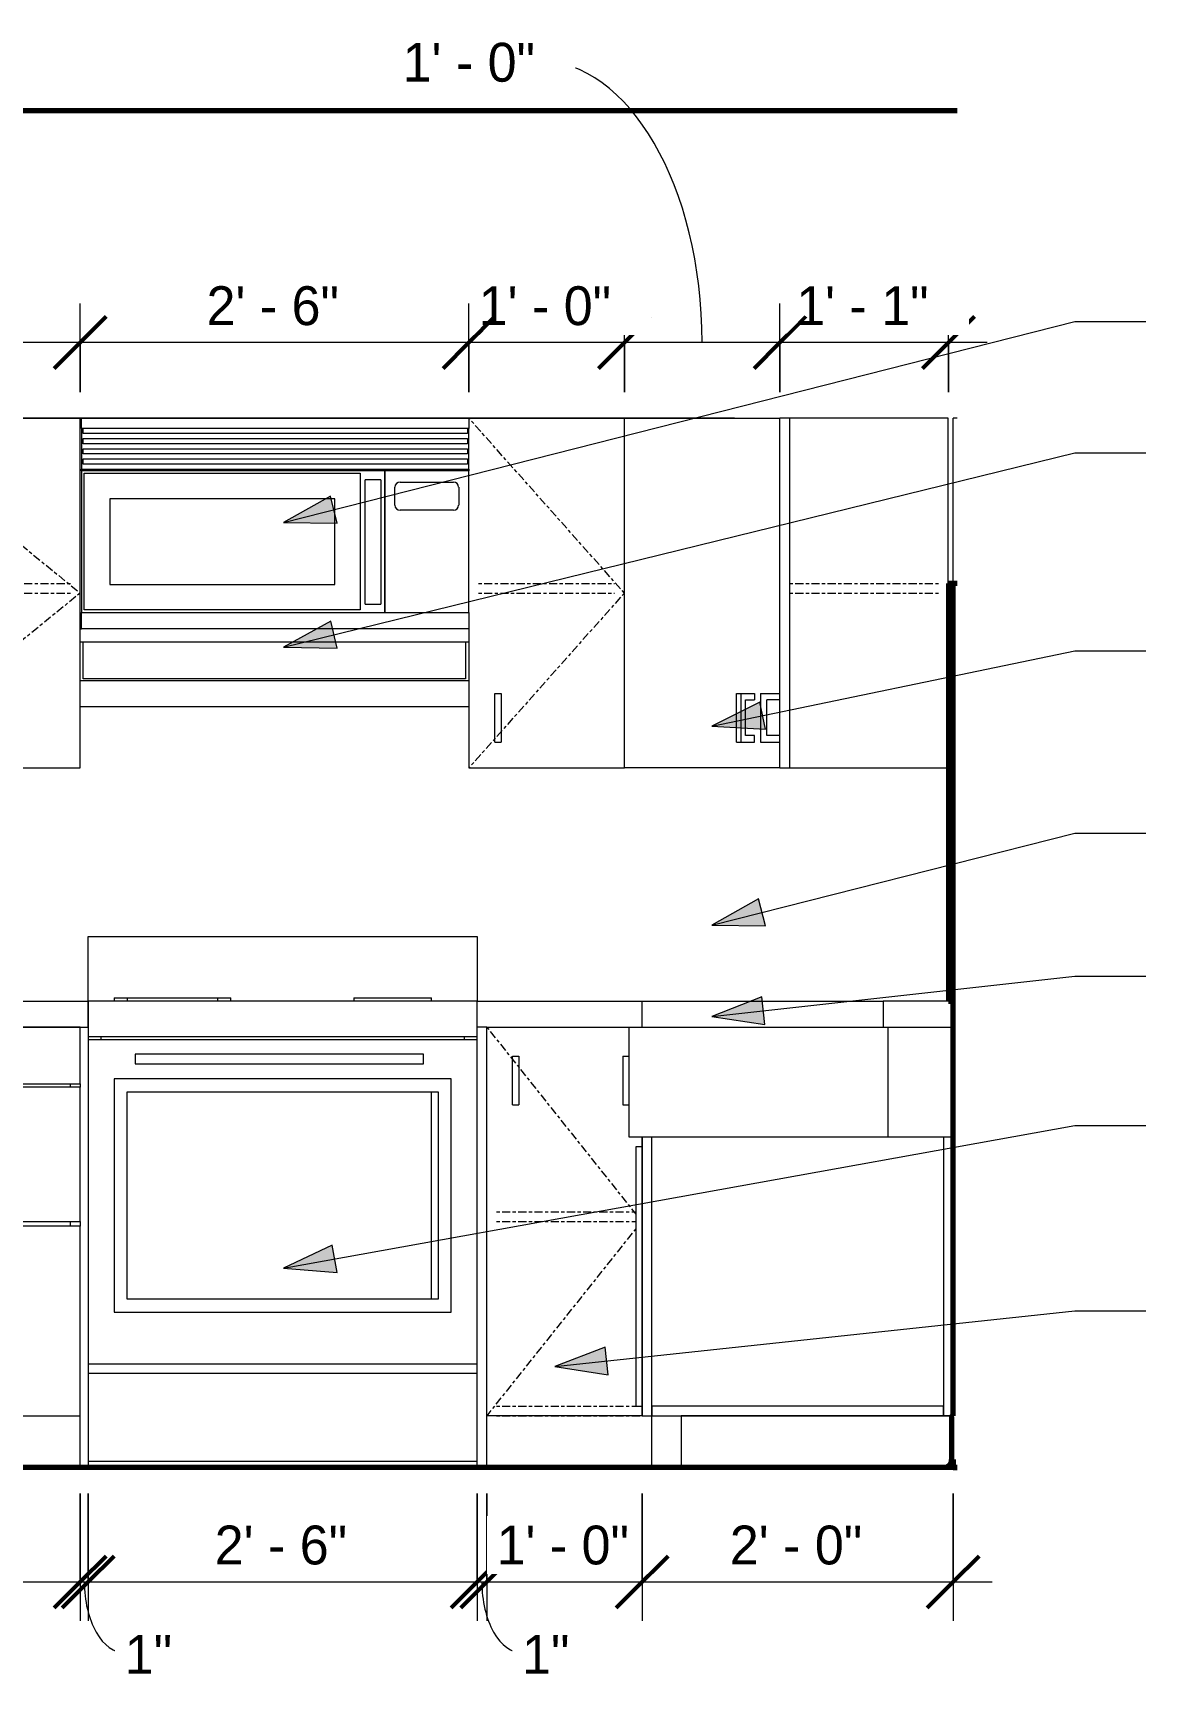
# Model space of a CAD drawing. Header units: inches. Extents: x -2718 to -922, y 119 to 10852.
# Drawn here: x -1324.7 to -1238.9, y 119.1 to 246.7 of the extents above; entities that cross this region are included whole.
import ezdxf

# ---------------------------------------------------------------- set-up
doc = ezdxf.new("R2010")
doc.units = ezdxf.units.IN
doc.header["$MEASUREMENT"] = 0
doc.linetypes.add('Center', pattern=[1.25, 0.25, -0.1875, 0.625, -0.1875])
for name, color, linetype, lineweight in [('0-4', 130, 'Continuous', 5), ('A-ANNO-DIMS', 211, 'Continuous', 9), ('A-ANNO-DIMS-32', 211, 'Continuous', 9), ('A-FLOR-2', 10, 'Continuous', 70), ('A-WALL', 113, 'Continuous', 18), ('A-WALL-3', 113, 'Continuous', 70), ('A-WALL-4', 113, 'Continuous', 9), ('G-ANNO-TEXT', 231, 'Continuous', 9), ('P-SANR-FIXT', 6, 'Continuous', 9), ('Q-CASE', 31, 'Continuous', 9), ('Q-CASE-2', 31, 'Center', 9), ('Q-SPCQ', 91, 'Continuous', 9)]:
    doc.layers.add(name, color=color, linetype=linetype, lineweight=lineweight)
doc.styles.add('Century Gothic', font='ufonts.com_century-gothic.ttf', dxfattribs={"height": 3})
doc.dimstyles.new('OD_1__HACK_2', dxfattribs={"dimscale": 12, "dimtxt": 3.132505, "dimasz": 0.333333, "dimexe": 0.25, "dimexo": 0.166667, "dimgap": 0.041667, "dimtad": 1, "dimdec": 0, "dimzin": 3, "dimdsep": 46, "dimlunit": 4, "dimtxsty": 'Century Gothic', "dimblk1": 'OBLIQUE', "dimblk2": 'OBLIQUE', "dimsah": 1, "dimcen": 0.09, "dimdle": 0.25, "dimazin": 0, "dimtfac": 1, "dimtdec": 4, "dimtix": 1, "dimtmove": 0, "dimatfit": 3, "dimfxl": 1, "dimtvp": 1, "dimtfill": 1, "dimfrac": 2, "dimtolj": 1, "dimtzin": 0, "dimarcsym": 2})
doc.dimstyles.new('OD_1__HACK_2_1', dxfattribs={"dimscale": 12, "dimtxt": 3.132505, "dimasz": 0.333333, "dimexe": 0.25, "dimexo": 0.166667, "dimgap": 0.041667, "dimtad": 1, "dimdec": 0, "dimzin": 3, "dimdsep": 46, "dimlunit": 4, "dimtxsty": 'Century Gothic', "dimblk1": 'OBLIQUE', "dimblk2": 'OBLIQUE', "dimsah": 1, "dimcen": 0.09, "dimdle": 0.25, "dimazin": 0, "dimtfac": 1, "dimtdec": 4, "dimtix": 1, "dimtmove": 1, "dimatfit": 3, "dimfxl": 1, "dimtvp": 1, "dimtfill": 1, "dimfrac": 2, "dimtolj": 1, "dimtzin": 0, "dimarcsym": 2})

# ---------------------------------------------------------------- blocks, each defined once
blk = doc.blocks.new('CTR - 1st Phase - Shell_rvt-5-2ND _ 3RD FLOOR - STUDIO B - ADA TYPE B - KITCHEN BACK WALL')
at = {"layer": 'A-FLOR-2'}
for p, q in [((-3851.85, 240.75), (-3681.18, 240.75)), ((-3681.18, 136), (-3851.85, 136))]:
    blk.add_line(p, q, dxfattribs=at)
blk = doc.blocks.new('Basic Wall _ INT - W4BØF - _5_8 GYP - 2X4 WOOD_BATT_ - 5_8 GYP_ - ___-2693809-2ND _ 3RD FLOOR - STUDIO B - ADA TYPE B - KITCHEN BACK WALL')
at = {"layer": 'A-WALL'}
blk.add_line((-3681.49, 136.61), (-3681.49, 140), dxfattribs=at)
at = {"layer": 'A-WALL-3'}
for p, q in [((-3681.62, 139.92), (-3681.62, 136.61)), ((-3681.49, 140), (-3681.53, 140)), ((-3681.9, 136.11), (-3681.84, 136))]:
    blk.add_line(p, q, dxfattribs=at)
for centre, radius, start, end in [((-3681.53, 139.92), 0.0822, 90, 180), ((-3682.19, 136.61), 0.577, 300, 360), ((-3682.19, 136.61), 0.702, 300, 360)]:
    blk.add_arc(centre, radius, start, end, dxfattribs=at)
blk = doc.blocks.new('Base Cabinet Corner 197 - Base Cabinet Corner 197-2565125-2ND _ 3RD FLOOR - STUDIO B - ADA TYPE B - KITCHEN BACK WALL')
at = {"layer": 'Q-CASE'}
for p, q in [((-3717.49, 170), (-3706.49, 170)), ((-3717.49, 140), (-3717.49, 170)), ((-3715.49, 167.75), (-3715, 167.75)), ((-3715.49, 164), (-3715.49, 167.75)), ((-3715, 167.75), (-3715, 164)), ((-3706.99, 167.75), (-3706.49, 167.75)), ((-3706.99, 167.75), (-3706.99, 164)), ((-3706.49, 164.5), (-3706.49, 167.25)), ((-3715.49, 164), (-3715, 164)), ((-3706.99, 164), (-3706.49, 164)), ((-3705.51, 161.5), (-3705.51, 160.75)), ((-3705.51, 140.75), (-3705.51, 140)), ((-3717.49, 136), (-3717.49, 140)), ((-3717.49, 136), (-3717.49, 140)), ((-3705.51, 140), (-3717.49, 140)), ((-3705.49, 140), (-3705.51, 140)), ((-3704.77, 140), (-3704.77, 136))]:
    blk.add_line(p, q, dxfattribs=at)
at = {"layer": 'Q-CASE-2'}
for p, q in [((-3717.49, 170), (-3705.99, 155.57)), ((-3716.74, 155.75), (-3705.99, 155.75)), ((-3705.99, 154.43), (-3717.49, 140)), ((-3716.74, 155), (-3705.99, 155)), ((-3716.74, 140.75), (-3705.99, 140.75)), ((-3716.74, 140), (-3705.54, 140))]:
    blk.add_line(p, q, dxfattribs=at)
blk = doc.blocks.new('Vanity Cabinet-Double Door - 33_-2164608-2ND _ 3RD FLOOR - STUDIO B - ADA TYPE B - KITCHEN BACK WALL')
at = {"layer": 'Q-CASE'}
for p, q in [((-3705.49, 161.5), (-3705.49, 140)), ((-3704.74, 140), (-3704.74, 161.5)), ((-3682.24, 161.5), (-3686.53, 161.5)), ((-3682.24, 161.5), (-3682.24, 140)), ((-3681.49, 161.5), (-3682.24, 161.5)), ((-3681.49, 140), (-3681.49, 161.5)), ((-3705.99, 160.75), (-3705.99, 140.75)), ((-3705.49, 160.75), (-3705.99, 160.75)), ((-3705.49, 140.75), (-3705.49, 160.75)), ((-3705.99, 140.75), (-3705.49, 140.75)), ((-3682.24, 140.75), (-3704.74, 140.75)), ((-3704.74, 140.75), (-3704.74, 140)), ((-3682.24, 140), (-3682.24, 140.75)), ((-3705.49, 140), (-3704.74, 140)), ((-3704.74, 140), (-3682.24, 140)), ((-3681.49, 140), (-3702.49, 140)), ((-3702.49, 140), (-3702.49, 136)), ((-3682.24, 140), (-3681.49, 140)), ((-3681.49, 136), (-3681.49, 140)), ((-3702.49, 136), (-3681.49, 136))]:
    blk.add_line(p, q, dxfattribs=at)
blk = doc.blocks.new('Base Cabinet 3 Drawer 230 - Base Cabinet 3 Drawer 230 21_-2578998-2ND _ 3RD FLOOR - STUDIO B - ADA TYPE B - KITCHEN BACK WALL')
at = {"layer": 'Q-CASE'}
for p, q in [((-3769.87, 170), (-3769.87, 165.62)), ((-3748.87, 170), (-3769.87, 170)), ((-3748.87, 165.62), (-3748.87, 170)), ((-3761.24, 168), (-3757.49, 168)), ((-3761.24, 168), (-3761.24, 167.5)), ((-3757.49, 167.5), (-3761.24, 167.5)), ((-3757.49, 168), (-3757.49, 167.5)), ((-3769.87, 165.62), (-3748.87, 165.62)), ((-3769.87, 165.37), (-3769.87, 165.62)), ((-3769.87, 165.37), (-3769.87, 155)), ((-3748.87, 165.37), (-3769.87, 165.37)), ((-3769.12, 165.62), (-3769.12, 165.37)), ((-3749.62, 165.37), (-3749.62, 165.62)), ((-3748.87, 165.62), (-3748.87, 165.37)), ((-3748.87, 155), (-3748.87, 165.37)), ((-3761.24, 160.5), (-3757.49, 160.5)), ((-3761.24, 160.5), (-3761.24, 160)), ((-3757.49, 160), (-3761.24, 160)), ((-3757.49, 160.5), (-3757.49, 160)), ((-3769.87, 155), (-3748.87, 155)), ((-3769.87, 154.62), (-3769.87, 155)), ((-3769.87, 154.62), (-3769.87, 140)), ((-3748.87, 154.62), (-3769.87, 154.62)), ((-3769.12, 155), (-3769.12, 154.62)), ((-3749.62, 154.62), (-3749.62, 155)), ((-3748.87, 155), (-3748.87, 154.62)), ((-3748.87, 140), (-3748.87, 154.62)), ((-3761.24, 147.75), (-3757.49, 147.75)), ((-3761.24, 147.75), (-3761.24, 147.25)), ((-3757.49, 147.25), (-3761.24, 147.25)), ((-3757.49, 147.75), (-3757.49, 147.25)), ((-3769.87, 140), (-3748.87, 140)), ((-3769.87, 140), (-3769.87, 136)), ((-3748.87, 136), (-3748.87, 140))]:
    blk.add_line(p, q, dxfattribs=at)
blk = doc.blocks.new('30quot_MicrowaveVent_11166 - 70cm miele oven-2322118-2ND _ 3RD FLOOR - STUDIO B - ADA TYPE B - KITCHEN BACK WALL')
at = {"layer": 'Q-CASE'}
for p, q in [((-3748.75, 216.21), (-3748.75, 217)), ((-3748.75, 217), (-3718.87, 217)), ((-3718.87, 217), (-3718.87, 216.21)), ((-3748.63, 216.21), (-3748.75, 216.21)), ((-3748.75, 216.21), (-3748.75, 213.06)), ((-3748.63, 215.82), (-3748.63, 216.21)), ((-3718.98, 216.21), (-3748.63, 216.21)), ((-3718.98, 215.82), (-3748.63, 215.82)), ((-3718.87, 216.21), (-3718.98, 216.21)), ((-3718.98, 216.21), (-3718.98, 215.82)), ((-3718.87, 213.06), (-3718.87, 216.21)), ((-3748.63, 215.03), (-3748.63, 215.43)), ((-3748.63, 215.43), (-3718.98, 215.43)), ((-3718.98, 215.03), (-3748.63, 215.03)), ((-3748.63, 214.24), (-3748.63, 214.64)), ((-3748.63, 214.64), (-3718.98, 214.64)), ((-3718.98, 215.43), (-3718.98, 215.03)), ((-3718.98, 214.64), (-3718.98, 214.24)), ((-3748.75, 213.06), (-3718.87, 213.06)), ((-3748.75, 212.94), (-3748.75, 213.06)), ((-3718.98, 214.24), (-3748.63, 214.24)), ((-3748.63, 213.46), (-3748.63, 213.85)), ((-3748.63, 213.85), (-3718.98, 213.85)), ((-3718.98, 213.46), (-3748.63, 213.46)), ((-3718.98, 213.85), (-3718.98, 213.46)), ((-3718.87, 213.06), (-3718.87, 212.94)), ((-3725.36, 212.94), (-3748.75, 212.94)), ((-3748.75, 212.94), (-3748.75, 202)), ((-3748.55, 202.2), (-3748.55, 212.75)), ((-3748.55, 212.75), (-3727.25, 212.75)), ((-3727.25, 212.75), (-3727.25, 202.2)), ((-3726.86, 202.65), (-3726.86, 212.25)), ((-3725.67, 212.25), (-3726.86, 212.25)), ((-3725.67, 212.25), (-3725.67, 202.65)), ((-3725.36, 202), (-3725.36, 212.94)), ((-3718.87, 212.94), (-3725.36, 212.94)), ((-3725.36, 212.94), (-3725.36, 202)), ((-3724.18, 212.06), (-3720.05, 212.06)), ((-3718.87, 202), (-3718.87, 212.94)), ((-3729.22, 210.78), (-3746.58, 210.78)), ((-3746.58, 210.78), (-3746.58, 204.17)), ((-3729.22, 210.78), (-3746.58, 210.78)), ((-3746.58, 210.78), (-3746.58, 204.17)), ((-3729.22, 204.17), (-3729.22, 210.78)), ((-3729.22, 204.17), (-3729.22, 210.78)), ((-3724.57, 210.29), (-3724.57, 211.67)), ((-3719.65, 211.67), (-3719.65, 210.29)), ((-3720.05, 209.9), (-3724.18, 209.9)), ((-3746.58, 204.17), (-3729.22, 204.17)), ((-3746.58, 204.17), (-3729.22, 204.17)), ((-3748.75, 202), (-3725.36, 202)), ((-3748.75, 200.74), (-3748.75, 202)), ((-3727.25, 202.2), (-3748.55, 202.2)), ((-3726.86, 202.65), (-3725.67, 202.65)), ((-3725.36, 202), (-3718.87, 202)), ((-3718.87, 202), (-3718.87, 200.89)), ((-3718.87, 200.74), (-3748.75, 200.74))]:
    blk.add_line(p, q, dxfattribs=at)
for centre, start, end in [((-3724.18, 211.67), 90, 180), ((-3720.05, 211.67), 0, 90), ((-3724.18, 210.29), 180, 270), ((-3720.05, 210.29), 270, 0)]:
    blk.add_arc(centre, 0.394, start, end, dxfattribs=at)
blk = doc.blocks.new('308 - 308 x 27_-2727440-2ND _ 3RD FLOOR - STUDIO B - ADA TYPE B - KITCHEN BACK WALL')
at = {"layer": 'Q-CASE'}
for p, q in [((-3706.87, 217), (-3694.87, 217)), ((-3698.22, 195.75), (-3697.88, 195.75)), ((-3698.22, 192), (-3698.22, 195.75)), ((-3697.88, 195.75), (-3696.82, 195.75)), ((-3697.88, 195.75), (-3697.88, 192)), ((-3697.53, 195.25), (-3696.82, 195.25)), ((-3697.53, 192.5), (-3697.53, 195.25)), ((-3696.82, 195.75), (-3696.82, 195.25)), ((-3698.22, 192), (-3697.88, 192)), ((-3697.88, 192), (-3696.82, 192)), ((-3696.82, 192.5), (-3697.53, 192.5)), ((-3696.82, 192), (-3696.82, 192.5)), ((-3694.87, 190), (-3706.87, 190))]:
    blk.add_line(p, q, dxfattribs=at)
blk = doc.blocks.new('300 Series Wall Hung Cabinet_301 - 12_ x 27_-2528054-2ND _ 3RD FLOOR - STUDIO B - ADA TYPE B - KITCHEN BACK WALL')
at = {"layer": 'Q-CASE'}
for p, q in [((-3694.87, 190), (-3694.87, 217)), ((-3694.12, 217), (-3694.87, 217)), ((-3694.12, 217), (-3694.12, 190)), ((-3694.12, 217), (-3694.12, 190)), ((-3681.87, 217), (-3694.12, 217)), ((-3681.87, 204.25), (-3681.87, 217)), ((-3696.37, 195.75), (-3694.87, 195.75)), ((-3696.37, 195.75), (-3696.37, 192)), ((-3695.87, 192.5), (-3695.87, 195.25)), ((-3694.87, 195.25), (-3695.87, 195.25)), ((-3696.37, 192), (-3694.87, 192)), ((-3694.87, 192.5), (-3695.87, 192.5)), ((-3694.87, 190), (-3694.12, 190)), ((-3694.12, 190), (-3681.87, 190))]:
    blk.add_line(p, q, dxfattribs=at)
at = {"layer": 'Q-CASE-2'}
for p, q in [((-3694.12, 204.25), (-3682.62, 204.25)), ((-3694.12, 203.5), (-3682.62, 203.5))]:
    blk.add_line(p, q, dxfattribs=at)
blk = doc.blocks.new('300 Series Wall Hung Cabinet_301 - 12_ x 27_-2529027-2ND _ 3RD FLOOR - STUDIO B - ADA TYPE B - KITCHEN BACK WALL')
at = {"layer": 'Q-CASE'}
for p, q in [((-3706.87, 217), (-3718.87, 217)), ((-3706.87, 190), (-3706.87, 217)), ((-3718.87, 200.89), (-3718.87, 199.24)), ((-3716.87, 195.75), (-3716.38, 195.75)), ((-3716.87, 192), (-3716.87, 195.75)), ((-3716.38, 195.75), (-3716.38, 192)), ((-3718.87, 194.74), (-3718.87, 190)), ((-3716.87, 192), (-3716.38, 192)), ((-3718.87, 190), (-3706.87, 190))]:
    blk.add_line(p, q, dxfattribs=at)
at = {"layer": 'Q-CASE-2'}
for p, q in [((-3706.87, 203.5), (-3718.87, 217)), ((-3718.12, 204.25), (-3707.62, 204.25)), ((-3706.87, 203.5), (-3718.87, 190)), ((-3718.12, 203.5), (-3707.62, 203.5))]:
    blk.add_line(p, q, dxfattribs=at)
blk = doc.blocks.new('300 Series Wall Hung Cabinet_302 - 33_ X 27_-2598982-2ND _ 3RD FLOOR - STUDIO B - ADA TYPE B - KITCHEN BACK WALL')
at = {"layer": 'Q-CASE'}
for p, q in [((-3781.87, 217), (-3781.87, 190)), ((-3765.49, 217), (-3781.87, 217)), ((-3765.49, 190), (-3765.49, 217)), ((-3765.49, 217), (-3765.24, 217)), ((-3765.24, 217), (-3765.24, 190)), ((-3748.87, 217), (-3765.24, 217)), ((-3748.87, 199.24), (-3748.87, 217)), ((-3765.24, 216.25), (-3765.49, 216.25)), ((-3767.62, 195.75), (-3767.13, 195.75)), ((-3767.62, 192), (-3767.62, 195.75)), ((-3767.13, 195.75), (-3767.13, 192)), ((-3763.62, 195.75), (-3763.13, 195.75)), ((-3763.62, 192), (-3763.62, 195.75)), ((-3763.13, 195.75), (-3763.13, 192)), ((-3748.87, 190), (-3748.87, 194.74)), ((-3767.62, 192), (-3767.13, 192)), ((-3763.62, 192), (-3763.13, 192)), ((-3765.49, 190.75), (-3765.24, 190.75)), ((-3781.87, 190), (-3765.49, 190)), ((-3765.24, 190), (-3765.49, 190)), ((-3765.24, 190), (-3748.87, 190))]:
    blk.add_line(p, q, dxfattribs=at)
at = {"layer": 'Q-CASE-2'}
for p, q in [((-3781.87, 203.5), (-3765.37, 217)), ((-3765.37, 217), (-3748.87, 203.5)), ((-3781.12, 204.25), (-3749.62, 204.25)), ((-3765.37, 190), (-3781.87, 203.5)), ((-3781.12, 203.5), (-3749.62, 203.5)), ((-3748.87, 203.5), (-3765.37, 190))]:
    blk.add_line(p, q, dxfattribs=at)
blk = doc.blocks.new('Stainless Steel Farmhous Kitchen Sink - Stainless Steel Farmhous Kitchen Sink-2552578-2ND _ 3RD FLOOR - STUDIO B - ADA TYPE B - KITCHEN BACK WALL')
at = {"layer": 'P-SANR-FIXT'}
for p, q in [((-3706.49, 170), (-3686.53, 170)), ((-3706.49, 161.5), (-3706.49, 170)), ((-3686.53, 170), (-3686.53, 161.5)), ((-3686.53, 161.5), (-3706.49, 161.5))]:
    blk.add_line(p, q, dxfattribs=at)
blk = doc.blocks.new('Range_Hood_386 - 30_ Wide-2911040-2ND _ 3RD FLOOR - STUDIO B - ADA TYPE B - KITCHEN BACK WALL')
at = {"layer": 'Q-SPCQ'}
for p, q in [((-3748.87, 200.74), (-3748.75, 200.74)), ((-3748.87, 199.74), (-3748.62, 199.74)), ((-3748.87, 196.74), (-3748.87, 199.24)), ((-3748.62, 199.74), (-3719.12, 199.74)), ((-3748.62, 196.87), (-3748.62, 199.74)), ((-3719.12, 199.74), (-3718.87, 199.74)), ((-3719.12, 199.74), (-3719.12, 196.87)), ((-3718.87, 199.24), (-3718.87, 196.74)), ((-3748.87, 194.74), (-3748.87, 196.74)), ((-3748.87, 196.74), (-3718.87, 196.74)), ((-3719.12, 196.87), (-3748.62, 196.87)), ((-3718.87, 196.74), (-3718.87, 194.74)), ((-3748.87, 194.74), (-3718.87, 194.74))]:
    blk.add_line(p, q, dxfattribs=at)
blk = doc.blocks.new('DIMBLOCK79-2ND _ 3RD FLOOR - STUDIO B - ADA TYPE B - KITCHEN BACK WALL')
at = {"layer": 'A-ANNO-DIMS-32'}
for p, q in [((-1267.09, 219), (-1267.09, 225.84)), ((-1254.09, 219), (-1254.09, 225.84)), ((-1251.09, 222.84), (-1267.09, 222.84)), ((-1267.09, 222.84), (-1267.09, 219)), ((-1254.09, 222.84), (-1254.09, 219))]:
    blk.add_line(p, q, dxfattribs=at)
at = {"layer": 'A-ANNO-DIMS-32', "lineweight": 50}
for p, q in [((-1267.09, 222.84), (-1265.09, 224.84)), ((-1254.09, 222.84), (-1252.09, 224.84)), ((-1267.09, 222.84), (-1269.09, 220.84)), ((-1254.09, 222.84), (-1256.09, 220.84))]:
    blk.add_line(p, q, dxfattribs=at)
at = {"layer": 'A-ANNO-DIMS-32', "color": 0, "insert": (-1265.84, 227.18), "char_height": 3, "width": 12.5897, "attachment_point": 1, "line_spacing_factor": 0.984502, "style": 'Century Gothic', "bg_fill": 3, "box_fill_scale": 1.25, "bg_fill_color": 256, "bg_fill_true_color": 13158600, "bg_fill_transparency": 0}
blk.add_mtext('1\' - 1"', dxfattribs=at)
blk = doc.blocks.new('_Oblique')
at = {"color": 0, "linetype": 'ByBlock', "lineweight": -2}
blk.add_line((-0.5, -0.5), (0.5, 0.5), dxfattribs=at)
blk = doc.blocks.new('DIMBLOCK80-2ND _ 3RD FLOOR - STUDIO B - ADA TYPE B - KITCHEN BACK WALL')
at = {"layer": 'A-ANNO-DIMS-32'}
for p, q in [((-1279.09, 219), (-1279.09, 225.84)), ((-1267.09, 219), (-1267.09, 225.84)), ((-1267.09, 222.84), (-1279.09, 222.84)), ((-1279.09, 222.84), (-1279.09, 219)), ((-1267.09, 222.84), (-1267.09, 219))]:
    blk.add_line(p, q, dxfattribs=at)
at = {"layer": 'A-ANNO-DIMS-32', "lineweight": 50}
for p, q in [((-1279.09, 222.84), (-1277.09, 224.84)), ((-1267.09, 222.84), (-1265.09, 224.84)), ((-1279.09, 222.84), (-1281.09, 220.84)), ((-1267.09, 222.84), (-1269.09, 220.84))]:
    blk.add_line(p, q, dxfattribs=at)
at = {"layer": 'A-ANNO-DIMS-32'}
blk.add_ellipse((-1285.72, 222.84), major_axis=(0, 21.75), ratio=0.580261, start_param=4.712389, end_param=6.283185, dxfattribs=at)
at = {"layer": 'A-ANNO-DIMS-32', "color": 0, "insert": (-1296.21, 245.97), "char_height": 3, "width": 12.5897, "attachment_point": 1, "line_spacing_factor": 0.984502, "style": 'Century Gothic', "bg_fill": 3, "box_fill_scale": 1.25, "bg_fill_color": 256, "bg_fill_true_color": 13158600, "bg_fill_transparency": 0}
blk.add_mtext('1\' - 0"', dxfattribs=at)
blk = doc.blocks.new('DIMBLOCK81-2ND _ 3RD FLOOR - STUDIO B - ADA TYPE B - KITCHEN BACK WALL')
at = {"layer": 'A-ANNO-DIMS-32'}
for p, q in [((-1291.09, 219), (-1291.09, 225.84)), ((-1279.09, 219), (-1279.09, 225.84)), ((-1279.09, 222.84), (-1291.09, 222.84)), ((-1291.09, 222.84), (-1291.09, 219)), ((-1279.09, 222.84), (-1279.09, 219))]:
    blk.add_line(p, q, dxfattribs=at)
at = {"layer": 'A-ANNO-DIMS-32', "lineweight": 50}
for p, q in [((-1291.09, 222.84), (-1289.09, 224.84)), ((-1279.09, 222.84), (-1277.09, 224.84)), ((-1291.09, 222.84), (-1293.09, 220.84)), ((-1279.09, 222.84), (-1281.09, 220.84))]:
    blk.add_line(p, q, dxfattribs=at)
at = {"layer": 'A-ANNO-DIMS-32', "color": 0, "insert": (-1290.34, 227.18), "char_height": 3, "width": 12.5897, "attachment_point": 1, "line_spacing_factor": 0.984502, "style": 'Century Gothic', "bg_fill": 3, "box_fill_scale": 1.25, "bg_fill_color": 256, "bg_fill_true_color": 13158600, "bg_fill_transparency": 0}
blk.add_mtext('1\' - 0"', dxfattribs=at)
blk = doc.blocks.new('DIMBLOCK82-2ND _ 3RD FLOOR - STUDIO B - ADA TYPE B - KITCHEN BACK WALL')
at = {"layer": 'A-ANNO-DIMS-32'}
for p, q in [((-1321.09, 219), (-1321.09, 225.84)), ((-1291.09, 219), (-1291.09, 225.84)), ((-1291.09, 222.84), (-1321.09, 222.84)), ((-1321.09, 222.84), (-1321.09, 219)), ((-1291.09, 222.84), (-1291.09, 219))]:
    blk.add_line(p, q, dxfattribs=at)
at = {"layer": 'A-ANNO-DIMS-32', "lineweight": 50}
for p, q in [((-1321.09, 222.84), (-1319.09, 224.84)), ((-1291.09, 222.84), (-1289.09, 224.84)), ((-1321.09, 222.84), (-1323.09, 220.84)), ((-1291.09, 222.84), (-1293.09, 220.84))]:
    blk.add_line(p, q, dxfattribs=at)
at = {"layer": 'A-ANNO-DIMS-32', "color": 0, "insert": (-1311.34, 227.18), "char_height": 3, "width": 12.5897, "attachment_point": 1, "line_spacing_factor": 0.984502, "style": 'Century Gothic', "bg_fill": 3, "box_fill_scale": 1.25, "bg_fill_color": 256, "bg_fill_true_color": 13158600, "bg_fill_transparency": 0}
blk.add_mtext('2\' - 6"', dxfattribs=at)
blk = doc.blocks.new('DIMBLOCK83-2ND _ 3RD FLOOR - STUDIO B - ADA TYPE B - KITCHEN BACK WALL')
at = {"layer": 'A-ANNO-DIMS-32'}
for p, q in [((-1354.09, 219), (-1354.09, 225.84)), ((-1321.09, 219), (-1321.09, 225.84)), ((-1321.09, 222.84), (-1354.09, 222.84)), ((-1354.09, 222.84), (-1354.09, 219)), ((-1321.09, 222.84), (-1321.09, 219))]:
    blk.add_line(p, q, dxfattribs=at)
at = {"layer": 'A-ANNO-DIMS-32', "lineweight": 50}
for p, q in [((-1354.09, 222.84), (-1352.09, 224.84)), ((-1321.09, 222.84), (-1319.09, 224.84)), ((-1354.09, 222.84), (-1356.09, 220.84)), ((-1321.09, 222.84), (-1323.09, 220.84))]:
    blk.add_line(p, q, dxfattribs=at)
at = {"layer": 'A-ANNO-DIMS-32', "color": 0, "insert": (-1342.84, 227.18), "char_height": 3, "width": 12.5897, "attachment_point": 1, "line_spacing_factor": 0.984502, "style": 'Century Gothic', "bg_fill": 3, "box_fill_scale": 1.25, "bg_fill_color": 256, "bg_fill_true_color": 13158600, "bg_fill_transparency": 0}
blk.add_mtext('2\' - 9"', dxfattribs=at)
blk = doc.blocks.new('DIMBLOCK87-2ND _ 3RD FLOOR - STUDIO B - ADA TYPE B - KITCHEN BACK WALL')
at = {"layer": 'A-ANNO-DIMS-32'}
for p, q in [((-1342.09, 134), (-1342.09, 124.17)), ((-1342.09, 127.17), (-1342.09, 133.99)), ((-1321.09, 134), (-1321.09, 124.17)), ((-1321.09, 127.17), (-1321.09, 133.99)), ((-1342.09, 127.17), (-1321.09, 127.17))]:
    blk.add_line(p, q, dxfattribs=at)
at = {"layer": 'A-ANNO-DIMS-32', "lineweight": 50}
for p, q in [((-1342.09, 127.17), (-1340.09, 129.17)), ((-1321.09, 127.17), (-1319.09, 129.17)), ((-1342.09, 127.17), (-1344.09, 125.17)), ((-1321.09, 127.17), (-1323.09, 125.17))]:
    blk.add_line(p, q, dxfattribs=at)
at = {"layer": 'A-ANNO-DIMS-32', "color": 0, "insert": (-1336.84, 131.52), "char_height": 3, "width": 12.5897, "attachment_point": 1, "line_spacing_factor": 0.984502, "style": 'Century Gothic', "bg_fill": 3, "box_fill_scale": 1.25, "bg_fill_color": 256, "bg_fill_true_color": 13158600, "bg_fill_transparency": 0}
blk.add_mtext('1\' - 9"', dxfattribs=at)
blk = doc.blocks.new('DIMBLOCK88-2ND _ 3RD FLOOR - STUDIO B - ADA TYPE B - KITCHEN BACK WALL')
at = {"layer": 'A-ANNO-DIMS-32'}
for p, q in [((-1321.09, 134), (-1321.09, 124.17)), ((-1321.09, 127.17), (-1321.09, 133.99)), ((-1320.47, 134), (-1320.47, 124.17)), ((-1320.47, 127.17), (-1320.47, 133.99)), ((-1321.09, 127.17), (-1320.47, 127.17))]:
    blk.add_line(p, q, dxfattribs=at)
at = {"layer": 'A-ANNO-DIMS-32', "lineweight": 50}
for p, q in [((-1321.09, 127.17), (-1319.09, 129.17)), ((-1320.47, 127.17), (-1318.47, 129.17)), ((-1321.09, 127.17), (-1323.09, 125.17)), ((-1320.47, 127.17), (-1322.47, 125.17))]:
    blk.add_line(p, q, dxfattribs=at)
at = {"layer": 'A-ANNO-DIMS-32'}
blk.add_ellipse((-1317.65, 127.17), major_axis=(0, 5.48), ratio=0.570686, start_param=1.570796, end_param=3.141593, dxfattribs=at)
at = {"layer": 'A-ANNO-DIMS-32', "color": 0, "insert": (-1317.65, 123.08), "char_height": 3, "width": 4.3557, "attachment_point": 1, "line_spacing_factor": 0.984502, "style": 'Century Gothic', "bg_fill": 3, "box_fill_scale": 1.25, "bg_fill_color": 256, "bg_fill_true_color": 13158600, "bg_fill_transparency": 0}
blk.add_mtext('1"', dxfattribs=at)
blk = doc.blocks.new('DIMBLOCK89-2ND _ 3RD FLOOR - STUDIO B - ADA TYPE B - KITCHEN BACK WALL')
at = {"layer": 'A-ANNO-DIMS-32'}
for p, q in [((-1320.47, 134), (-1320.47, 124.17)), ((-1320.47, 127.17), (-1320.47, 133.99)), ((-1290.47, 134), (-1290.47, 124.17)), ((-1290.47, 127.17), (-1290.47, 133.99)), ((-1320.47, 127.17), (-1290.47, 127.17))]:
    blk.add_line(p, q, dxfattribs=at)
at = {"layer": 'A-ANNO-DIMS-32', "lineweight": 50}
for p, q in [((-1320.47, 127.17), (-1318.47, 129.17)), ((-1290.47, 127.17), (-1288.47, 129.17)), ((-1320.47, 127.17), (-1322.47, 125.17)), ((-1290.47, 127.17), (-1292.47, 125.17))]:
    blk.add_line(p, q, dxfattribs=at)
at = {"layer": 'A-ANNO-DIMS-32', "color": 0, "insert": (-1310.71, 131.52), "char_height": 3, "width": 12.5897, "attachment_point": 1, "line_spacing_factor": 0.984502, "style": 'Century Gothic', "bg_fill": 3, "box_fill_scale": 1.25, "bg_fill_color": 256, "bg_fill_true_color": 13158600, "bg_fill_transparency": 0}
blk.add_mtext('2\' - 6"', dxfattribs=at)
blk = doc.blocks.new('DIMBLOCK90-2ND _ 3RD FLOOR - STUDIO B - ADA TYPE B - KITCHEN BACK WALL')
at = {"layer": 'A-ANNO-DIMS-32'}
for p, q in [((-1290.47, 134), (-1290.47, 124.17)), ((-1290.47, 127.17), (-1290.47, 133.99)), ((-1289.72, 134), (-1289.72, 124.17)), ((-1289.72, 127.17), (-1289.72, 133.99)), ((-1290.47, 127.17), (-1289.72, 127.17))]:
    blk.add_line(p, q, dxfattribs=at)
at = {"layer": 'A-ANNO-DIMS-32', "lineweight": 50}
for p, q in [((-1290.47, 127.17), (-1288.47, 129.17)), ((-1289.72, 127.17), (-1287.72, 129.17)), ((-1290.47, 127.17), (-1292.47, 125.17)), ((-1289.72, 127.17), (-1291.72, 125.17))]:
    blk.add_line(p, q, dxfattribs=at)
at = {"layer": 'A-ANNO-DIMS-32'}
blk.add_ellipse((-1286.99, 127.17), major_axis=(0, 5.48), ratio=0.566875, start_param=1.570796, end_param=3.141593, dxfattribs=at)
at = {"layer": 'A-ANNO-DIMS-32', "color": 0, "insert": (-1286.99, 123.08), "char_height": 3, "width": 4.3557, "attachment_point": 1, "line_spacing_factor": 0.984502, "style": 'Century Gothic', "bg_fill": 3, "box_fill_scale": 1.25, "bg_fill_color": 256, "bg_fill_true_color": 13158600, "bg_fill_transparency": 0}
blk.add_mtext('1"', dxfattribs=at)
blk = doc.blocks.new('DIMBLOCK91-2ND _ 3RD FLOOR - STUDIO B - ADA TYPE B - KITCHEN BACK WALL')
at = {"layer": 'A-ANNO-DIMS-32'}
for p, q in [((-1289.72, 134), (-1289.72, 124.17)), ((-1289.72, 127.17), (-1289.72, 133.99)), ((-1277.72, 134), (-1277.72, 124.17)), ((-1277.72, 127.17), (-1277.72, 133.99)), ((-1289.72, 127.17), (-1277.72, 127.17))]:
    blk.add_line(p, q, dxfattribs=at)
at = {"layer": 'A-ANNO-DIMS-32', "lineweight": 50}
for p, q in [((-1289.72, 127.17), (-1287.72, 129.17)), ((-1277.72, 127.17), (-1275.72, 129.17)), ((-1289.72, 127.17), (-1291.72, 125.17)), ((-1277.72, 127.17), (-1279.72, 125.17))]:
    blk.add_line(p, q, dxfattribs=at)
at = {"layer": 'A-ANNO-DIMS-32', "color": 0, "insert": (-1288.96, 131.52), "char_height": 3, "width": 12.5897, "attachment_point": 1, "line_spacing_factor": 0.984502, "style": 'Century Gothic', "bg_fill": 3, "box_fill_scale": 1.25, "bg_fill_color": 256, "bg_fill_true_color": 13158600, "bg_fill_transparency": 0}
blk.add_mtext('1\' - 0"', dxfattribs=at)
blk = doc.blocks.new('DIMBLOCK92-2ND _ 3RD FLOOR - STUDIO B - ADA TYPE B - KITCHEN BACK WALL')
at = {"layer": 'A-ANNO-DIMS-32'}
for p, q in [((-1277.72, 134), (-1277.72, 124.17)), ((-1277.72, 127.17), (-1277.72, 133.99)), ((-1253.72, 134), (-1253.72, 124.17)), ((-1253.72, 127.17), (-1253.72, 133.99)), ((-1277.72, 127.17), (-1250.72, 127.17))]:
    blk.add_line(p, q, dxfattribs=at)
at = {"layer": 'A-ANNO-DIMS-32', "lineweight": 50}
for p, q in [((-1277.72, 127.17), (-1275.72, 129.17)), ((-1253.72, 127.17), (-1251.72, 129.17)), ((-1277.72, 127.17), (-1279.72, 125.17)), ((-1253.72, 127.17), (-1255.72, 125.17))]:
    blk.add_line(p, q, dxfattribs=at)
at = {"layer": 'A-ANNO-DIMS-32', "color": 0, "insert": (-1270.96, 131.52), "char_height": 3, "width": 12.5897, "attachment_point": 1, "line_spacing_factor": 0.984502, "style": 'Century Gothic', "bg_fill": 3, "box_fill_scale": 1.25, "bg_fill_color": 256, "bg_fill_true_color": 13158600, "bg_fill_transparency": 0}
blk.add_mtext('2\' - 0"', dxfattribs=at)
blk = doc.blocks.new('DIMBLOCK93-2ND _ 3RD FLOOR - STUDIO B - ADA TYPE B - KITCHEN BACK WALL')
at = {"layer": 'A-ANNO-DIMS-32'}
for p, q in [((-1430.01, 220), (-1430.01, 190)), ((-1270.59, 217), (-1433.01, 217)), ((-1430.01, 217), (-1270.59, 217)), ((-1386.09, 190), (-1433.01, 190)), ((-1430.01, 190), (-1386.09, 190))]:
    blk.add_line(p, q, dxfattribs=at)
at = {"layer": 'A-ANNO-DIMS-32', "lineweight": 50}
for p, q in [((-1430.01, 217), (-1432.01, 219)), ((-1430.01, 217), (-1428.01, 215)), ((-1430.01, 190), (-1432.01, 192)), ((-1430.01, 190), (-1428.01, 188))]:
    blk.add_line(p, q, dxfattribs=at)
at = {"layer": 'A-ANNO-DIMS-32', "color": 0, "insert": (-1434.36, 198.25), "char_height": 3, "width": 12.5897, "attachment_point": 1, "rotation": 90, "line_spacing_factor": 0.984502, "style": 'Century Gothic', "bg_fill": 3, "box_fill_scale": 1.25, "bg_fill_color": 256, "bg_fill_true_color": 13158600, "bg_fill_transparency": 0}
blk.add_mtext('2\' - 3"', dxfattribs=at)

msp = doc.modelspace()

# ---------------------------------------------------------------- hatches: boundary and pattern name
at = {"layer": 'G-ANNO-TEXT'}
for points in [[(-1272.35, 177.87), (-1268.21, 177.81), (-1268.74, 179.89)], [(-1272.35, 170.81), (-1268.26, 170.19), (-1268.49, 172.32)], [(-1305.39, 151.4), (-1301.26, 151.06), (-1301.64, 153.17)], [(-1284.46, 143.8), (-1280.36, 143.16), (-1280.59, 145.29)]]:
    msp.add_hatch(color=256, dxfattribs=at).paths.add_polyline_path(points, flags=0)

# ---------------------------------------------------------------- linework, layer by layer
at = {"layer": 'A-WALL'}
for p, q in [((-1253.72, 204.25), (-1253.72, 217)), ((-1253.41, 217), (-1253.72, 217)), ((-1253.72, 140), (-1253.72, 136.61))]:
    msp.add_line(p, q, dxfattribs=at)
at = {"layer": 'A-WALL-3'}
for p, q in [((-1253.41, 204.25), (-1254.09, 204.25)), ((-1254.09, 204.25), (-1254.09, 172)), ((-1253.72, 140), (-1253.72, 204.25)), ((-1254.09, 172), (-1253.72, 172)), ((-1253.72, 136.61), (-1253.72, 136)), ((-1253.72, 136), (-1253.41, 136))]:
    msp.add_line(p, q, dxfattribs=at)
at = {"layer": 'A-WALL-4'}
for p, q in [((-1384.09, 172), (-1320.47, 172)), ((-1290.47, 172), (-1277.72, 172)), ((-1277.72, 170), (-1277.72, 172)), ((-1277.72, 172), (-1277.71, 172)), ((-1384.09, 170), (-1320.47, 170)), ((-1289.72, 170), (-1290.47, 170))]:
    msp.add_line(p, q, dxfattribs=at)
at = {"layer": 'G-ANNO-TEXT'}
for p, q in [((-1244.33, 224.47), (-1238.85, 224.47)), ((-1244.33, 214.33), (-1238.85, 214.33)), ((-1244.33, 199.04), (-1238.85, 199.04)), ((-1272.35, 177.87), (-1244.33, 184.96)), ((-1244.33, 184.96), (-1238.85, 184.96)), ((-1268.74, 179.89), (-1272.35, 177.87)), ((-1268.21, 177.81), (-1268.74, 179.89)), ((-1272.35, 177.87), (-1268.21, 177.81)), ((-1272.35, 170.81), (-1244.33, 173.94)), ((-1244.33, 173.94), (-1238.85, 173.94)), ((-1268.49, 172.32), (-1272.35, 170.81)), ((-1268.26, 170.19), (-1268.49, 172.32)), ((-1272.35, 170.81), (-1268.26, 170.19)), ((-1305.39, 151.4), (-1244.33, 162.39)), ((-1244.33, 162.39), (-1238.85, 162.39)), ((-1301.64, 153.17), (-1305.39, 151.4)), ((-1301.26, 151.06), (-1301.64, 153.17)), ((-1305.39, 151.4), (-1301.26, 151.06)), ((-1284.46, 143.8), (-1244.33, 148.1)), ((-1244.33, 148.1), (-1238.85, 148.1)), ((-1280.59, 145.29), (-1284.46, 143.8)), ((-1280.36, 143.16), (-1280.59, 145.29)), ((-1284.46, 143.8), (-1280.36, 143.16))]:
    msp.add_line(p, q, dxfattribs=at)
at = {"layer": 'Q-SPCQ'}
for p, q in [((-1320.47, 172), (-1320.47, 177)), ((-1320.47, 177), (-1290.47, 177)), ((-1290.47, 177), (-1290.47, 172)), ((-1318.47, 172.25), (-1318.47, 172)), ((-1318.47, 172.25), (-1317.49, 172.25)), ((-1317.47, 172.25), (-1317.47, 172)), ((-1317.47, 172.25), (-1310.47, 172.25)), ((-1310.47, 172), (-1310.47, 172.25)), ((-1310.45, 172.25), (-1309.47, 172.25)), ((-1309.47, 172), (-1309.47, 172.25)), ((-1299.97, 172.25), (-1299.97, 172)), ((-1299.97, 172.25), (-1293.97, 172.25)), ((-1293.97, 172), (-1293.97, 172.25)), ((-1290.47, 172), (-1320.47, 172)), ((-1320.47, 172), (-1320.47, 169.26)), ((-1320.47, 170), (-1320.47, 172)), ((-1290.47, 169.26), (-1290.47, 172)), ((-1290.47, 170), (-1290.47, 172)), ((-1277.71, 172), (-1276.36, 172)), ((-1276.36, 172), (-1259.51, 172)), ((-1259.51, 172), (-1259.13, 172)), ((-1253.72, 172), (-1259.13, 172)), ((-1259.13, 172), (-1259.13, 170)), ((-1253.72, 170), (-1253.72, 172)), ((-1258.76, 170), (-1253.72, 170)), ((-1320.47, 169.26), (-1290.47, 169.26)), ((-1320.47, 169.26), (-1320.47, 169.01)), ((-1290.47, 169.01), (-1320.47, 169.01)), ((-1320.47, 169.01), (-1320.47, 144)), ((-1319.47, 169.01), (-1319.47, 169.26)), ((-1291.47, 169.26), (-1291.47, 169.01)), ((-1290.47, 169.01), (-1290.47, 169.26)), ((-1290.47, 144), (-1290.47, 169.01)), ((-1294.59, 167.9), (-1316.86, 167.9)), ((-1316.86, 167.9), (-1316.86, 167.15)), ((-1316.86, 167.15), (-1294.59, 167.15)), ((-1294.59, 167.15), (-1294.59, 167.9)), ((-1292.47, 166), (-1318.47, 166)), ((-1318.47, 166), (-1318.47, 148)), ((-1292.47, 148), (-1292.47, 166)), ((-1317.47, 149), (-1317.47, 165)), ((-1317.47, 165), (-1293.47, 165)), ((-1293.97, 149), (-1293.97, 165)), ((-1293.47, 165), (-1293.47, 149)), ((-1318.47, 148), (-1292.47, 148)), ((-1293.47, 149), (-1317.47, 149)), ((-1320.47, 144), (-1290.47, 144)), ((-1320.47, 144), (-1320.47, 143.25)), ((-1290.47, 143.25), (-1320.47, 143.25)), ((-1320.47, 143.25), (-1320.47, 136.5)), ((-1290.47, 143.25), (-1290.47, 144)), ((-1290.47, 136.5), (-1290.47, 143.25)), ((-1320.47, 136.5), (-1290.47, 136.5)), ((-1320.47, 136.5), (-1320.47, 136)), ((-1290.47, 136), (-1290.47, 136.5))]:
    msp.add_line(p, q, dxfattribs=at)
msp.add_open_spline([(-1277.72, 170), (-1277.72, 170.33), (-1277.72, 171), (-1277.72, 171.67), (-1277.72, 172)], degree=3, dxfattribs=at)

# ---------------------------------------------------------------- block references
at = {"layer": '0-4'}
msp.add_blockref('CTR - 1st Phase - Shell_rvt-5-2ND _ 3RD FLOOR - STUDIO B - ADA TYPE B - KITCHEN BACK WALL', (2427.77, 0), dxfattribs=at)
at = {"layer": 'A-WALL'}
msp.add_blockref('Basic Wall _ INT - W4BØF - _5_8 GYP - 2X4 WOOD_BATT_ - 5_8 GYP_ - ___-2693809-2ND _ 3RD FLOOR - STUDIO B - ADA TYPE B - KITCHEN BACK WALL', (2427.77, 0), dxfattribs=at)
at = {"layer": 'P-SANR-FIXT'}
msp.add_blockref('Stainless Steel Farmhous Kitchen Sink - Stainless Steel Farmhous Kitchen Sink-2552578-2ND _ 3RD FLOOR - STUDIO B - ADA TYPE B - KITCHEN BACK WALL', (2427.77, 0), dxfattribs=at)
at = {"layer": 'Q-CASE'}
for name in ['300 Series Wall Hung Cabinet_302 - 33_ X 27_-2598982-2ND _ 3RD FLOOR - STUDIO B - ADA TYPE B - KITCHEN BACK WALL', '30quot_MicrowaveVent_11166 - 70cm miele oven-2322118-2ND _ 3RD FLOOR - STUDIO B - ADA TYPE B - KITCHEN BACK WALL', '300 Series Wall Hung Cabinet_301 - 12_ x 27_-2529027-2ND _ 3RD FLOOR - STUDIO B - ADA TYPE B - KITCHEN BACK WALL', '308 - 308 x 27_-2727440-2ND _ 3RD FLOOR - STUDIO B - ADA TYPE B - KITCHEN BACK WALL', '300 Series Wall Hung Cabinet_301 - 12_ x 27_-2528054-2ND _ 3RD FLOOR - STUDIO B - ADA TYPE B - KITCHEN BACK WALL', 'Base Cabinet 3 Drawer 230 - Base Cabinet 3 Drawer 230 21_-2578998-2ND _ 3RD FLOOR - STUDIO B - ADA TYPE B - KITCHEN BACK WALL', 'Base Cabinet Corner 197 - Base Cabinet Corner 197-2565125-2ND _ 3RD FLOOR - STUDIO B - ADA TYPE B - KITCHEN BACK WALL', 'Vanity Cabinet-Double Door - 33_-2164608-2ND _ 3RD FLOOR - STUDIO B - ADA TYPE B - KITCHEN BACK WALL']:
    msp.add_blockref(name, (2427.77, 0), dxfattribs=at)
at = {"layer": 'Q-SPCQ'}
msp.add_blockref('Range_Hood_386 - 30_ Wide-2911040-2ND _ 3RD FLOOR - STUDIO B - ADA TYPE B - KITCHEN BACK WALL', (2427.77, 0), dxfattribs=at)

# ---------------------------------------------------------------- next in the draw order: dimensions: what is measured, and where the dimension line sits
at = {"layer": 'A-ANNO-DIMS'}
for base, p1, p2, override, picture, middle in [((-1267.09, 222.84), (-1254.09, 217), (-1267.09, 217), {"dimpost": '<>', "dimfxl": 13}, 'DIMBLOCK79-2ND _ 3RD FLOOR - STUDIO B - ADA TYPE B - KITCHEN BACK WALL', (-1260.59, 224.84)), ((-1321.09, 127.17), (-1342.09, 136), (-1321.09, 136), {"dimpost": '<>', "dimfxl": 21}, 'DIMBLOCK87-2ND _ 3RD FLOOR - STUDIO B - ADA TYPE B - KITCHEN BACK WALL', (-1331.59, 129.25))]:
    dim = msp.add_linear_dim(base=base, p1=p1, p2=p2, dimstyle='OD_1__HACK_2', override=override, dxfattribs=at)
    dim.commit()
    dim.dimension.update_dxf_attribs({"geometry": picture, "text_midpoint": middle})

# ---------------------------------------------------------------- next in the draw order: dimensions: what is measured, and where the dimension line sits
for base, p1, p2, override, picture, middle in [((-1279.09, 222.84), (-1267.09, 217), (-1279.09, 217), {"dimpost": '<>', "dimfxl": 12}, 'DIMBLOCK80-2ND _ 3RD FLOOR - STUDIO B - ADA TYPE B - KITCHEN BACK WALL', (-1289.91, 243.97)), ((-1320.47, 127.17), (-1321.09, 136), (-1320.47, 136), {"dimpost": '<>', "dimfxl": 0.625}, 'DIMBLOCK88-2ND _ 3RD FLOOR - STUDIO B - ADA TYPE B - KITCHEN BACK WALL', (-1315.48, 121.08))]:
    dim = msp.add_linear_dim(base=base, p1=p1, p2=p2, dimstyle='OD_1__HACK_2_1', override=override, dxfattribs=at)
    dim.commit()
    dim.dimension.update_dxf_attribs({"geometry": picture, "text_midpoint": middle, "dimtype": 160})

# ---------------------------------------------------------------- next in the draw order: dimensions: what is measured, and where the dimension line sits
for base, p1, p2, override, picture, middle in [((-1291.09, 222.84), (-1279.09, 217), (-1291.09, 217), {"dimpost": '<>', "dimfxl": 12}, 'DIMBLOCK81-2ND _ 3RD FLOOR - STUDIO B - ADA TYPE B - KITCHEN BACK WALL', (-1285.09, 224.91)), ((-1290.47, 127.17), (-1320.47, 136), (-1290.47, 136), {"dimpost": '<>', "dimfxl": 30}, 'DIMBLOCK89-2ND _ 3RD FLOOR - STUDIO B - ADA TYPE B - KITCHEN BACK WALL', (-1305.47, 129.25))]:
    dim = msp.add_linear_dim(base=base, p1=p1, p2=p2, dimstyle='OD_1__HACK_2', override=override, dxfattribs=at)
    dim.commit()
    dim.dimension.update_dxf_attribs({"geometry": picture, "text_midpoint": middle})

# ---------------------------------------------------------------- next in the draw order: dimensions: what is measured, and where the dimension line sits
dim = msp.add_linear_dim(base=(-1321.09, 222.84), p1=(-1291.09, 217), p2=(-1321.09, 217), dimstyle='OD_1__HACK_2', override={"dimpost": '<>', "dimfxl": 30}, dxfattribs=at)
dim.commit()
dim.dimension.update_dxf_attribs({"geometry": 'DIMBLOCK82-2ND _ 3RD FLOOR - STUDIO B - ADA TYPE B - KITCHEN BACK WALL', "text_midpoint": (-1306.09, 224.91)})
dim = msp.add_linear_dim(base=(-1289.72, 127.17), p1=(-1290.47, 136), p2=(-1289.72, 136), dimstyle='OD_1__HACK_2_1', override={"dimpost": '<>', "dimfxl": 0.75}, dxfattribs=at)
dim.commit()
dim.dimension.update_dxf_attribs({"geometry": 'DIMBLOCK90-2ND _ 3RD FLOOR - STUDIO B - ADA TYPE B - KITCHEN BACK WALL', "text_midpoint": (-1284.81, 121.08), "dimtype": 160})

# ---------------------------------------------------------------- next in the draw order: dimensions: what is measured, and where the dimension line sits
for base, p1, p2, override, picture, middle in [((-1354.09, 222.84), (-1321.09, 217), (-1354.09, 217), {"dimpost": '<>', "dimfxl": 33}, 'DIMBLOCK83-2ND _ 3RD FLOOR - STUDIO B - ADA TYPE B - KITCHEN BACK WALL', (-1337.59, 224.91)), ((-1277.72, 127.17), (-1289.72, 136), (-1277.72, 136), {"dimpost": '<>', "dimfxl": 12}, 'DIMBLOCK91-2ND _ 3RD FLOOR - STUDIO B - ADA TYPE B - KITCHEN BACK WALL', (-1283.72, 129.25))]:
    dim = msp.add_linear_dim(base=base, p1=p1, p2=p2, dimstyle='OD_1__HACK_2', override=override, dxfattribs=at)
    dim.commit()
    dim.dimension.update_dxf_attribs({"geometry": picture, "text_midpoint": middle})

# ---------------------------------------------------------------- next in the draw order: dimensions: what is measured, and where the dimension line sits
dim = msp.add_linear_dim(base=(-1430.01, 190), p1=(-1268.59, 217), p2=(-1384.09, 190), angle=90, dimstyle='OD_1__HACK_2', override={"dimpost": '<>', "dimfxl": 118.614594}, dxfattribs=at)
dim.commit()
dim.dimension.update_dxf_attribs({"geometry": 'DIMBLOCK93-2ND _ 3RD FLOOR - STUDIO B - ADA TYPE B - KITCHEN BACK WALL', "text_midpoint": (-1432.09, 203.5)})
dim = msp.add_linear_dim(base=(-1253.72, 127.17), p1=(-1277.72, 136), p2=(-1253.72, 136), dimstyle='OD_1__HACK_2', override={"dimpost": '<>', "dimfxl": 24}, dxfattribs=at)
dim.commit()
dim.dimension.update_dxf_attribs({"geometry": 'DIMBLOCK92-2ND _ 3RD FLOOR - STUDIO B - ADA TYPE B - KITCHEN BACK WALL', "text_midpoint": (-1265.72, 129.25)})

# ---------------------------------------------------------------- next in the draw order: hatches: boundary and pattern name
at = {"layer": 'G-ANNO-TEXT'}
for points in [[(-1305.39, 208.94), (-1301.25, 208.89), (-1301.78, 210.97)], [(-1305.39, 199.33), (-1301.25, 199.25), (-1301.76, 201.33)], [(-1272.35, 193.22), (-1268.22, 192.99), (-1268.65, 195.09)]]:
    msp.add_hatch(color=256, dxfattribs=at).paths.add_polyline_path(points, flags=0)

# ---------------------------------------------------------------- next in the draw order: linework, layer by layer
for p, q in [((-1305.39, 208.94), (-1244.33, 224.47)), ((-1305.39, 199.33), (-1244.33, 214.33)), ((-1301.78, 210.97), (-1305.39, 208.94)), ((-1301.25, 208.89), (-1301.78, 210.97)), ((-1305.39, 208.94), (-1301.25, 208.89)), ((-1301.76, 201.33), (-1305.39, 199.33)), ((-1301.25, 199.25), (-1301.76, 201.33)), ((-1305.39, 199.33), (-1301.25, 199.25)), ((-1272.35, 193.22), (-1244.33, 199.04)), ((-1268.65, 195.09), (-1272.35, 193.22)), ((-1268.22, 192.99), (-1268.65, 195.09)), ((-1272.35, 193.22), (-1268.22, 192.99))]:
    msp.add_line(p, q, dxfattribs=at)

doc.saveas('drawing.dxf')
